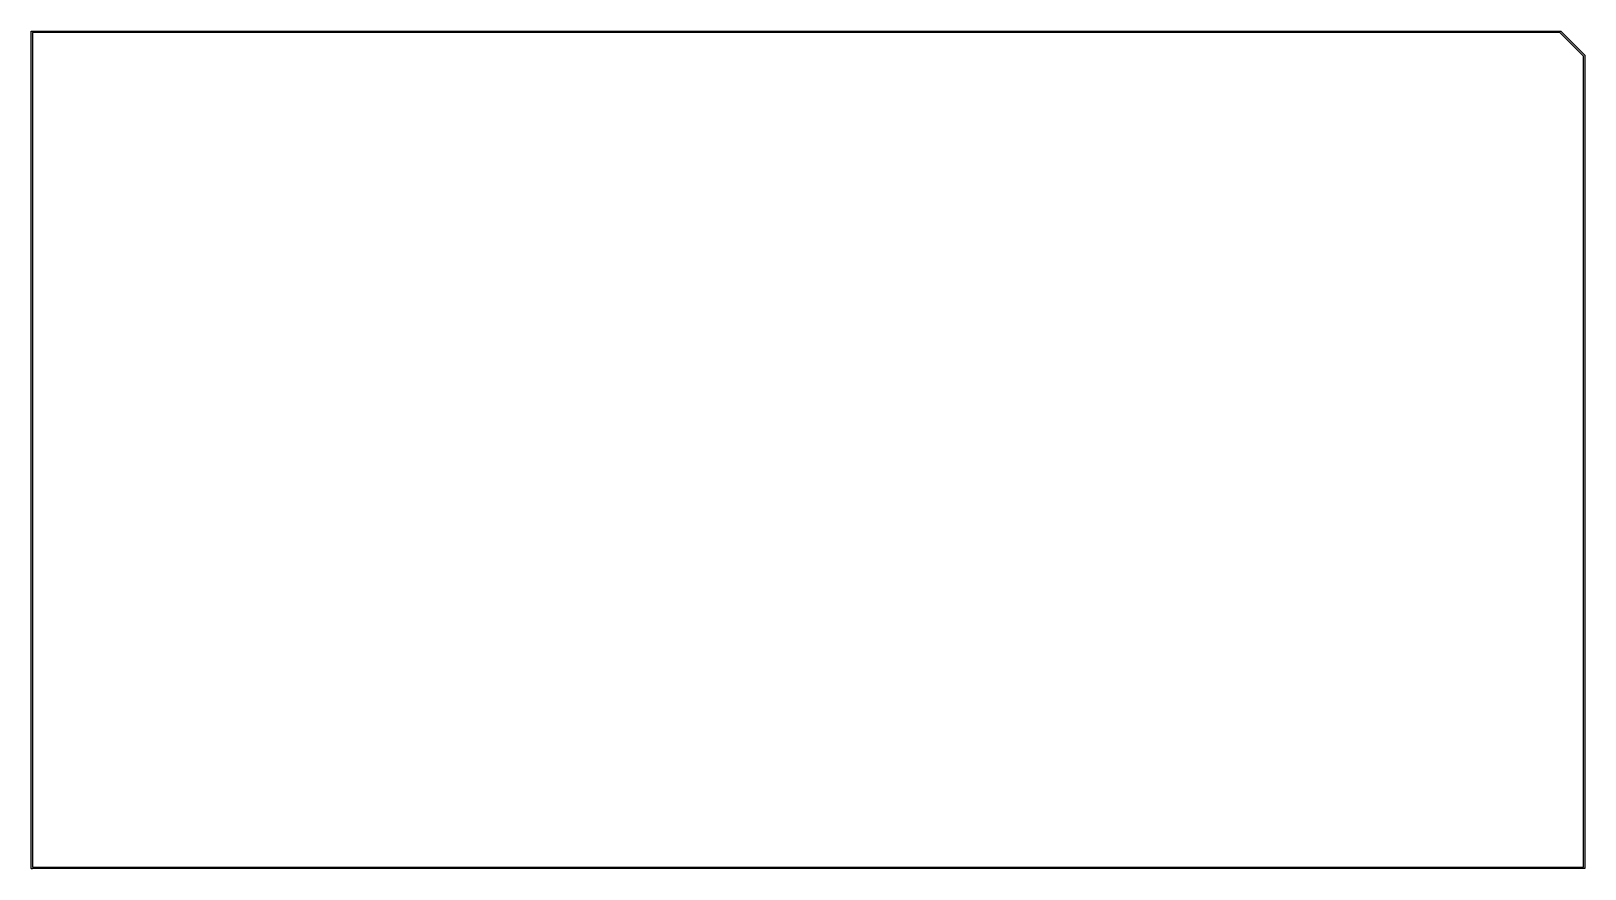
# Model space of a CAD drawing. Extents: x 90.9 to 190, y -113.6 to -60.2.
import ezdxf

# ---------------------------------------------------------------- set-up
doc = ezdxf.new("R2010")
doc.units = 0
doc.header["$MEASUREMENT"] = 0
doc.layers.add('BLACK', color=7, linetype='CONTINUOUS')

msp = doc.modelspace()

# ---------------------------------------------------------------- linework, layer by layer
at = {"layer": 'Black'}
for p, q in [((90.89, -60.27), (90.8908, -60.2657)), ((90.89, -113.58), (90.89, -60.27)), ((90.8908, -60.2613), (90.8923, -60.2572)), ((90.8908, -60.2657), (90.8908, -60.2613)), ((90.8923, -60.2572), (90.893, -60.2529)), ((90.893, -60.2529), (90.8952, -60.2491)), ((90.8952, -60.2491), (90.8967, -60.245)), ((90.8967, -60.245), (90.8995, -60.2416)), ((90.8995, -60.2416), (90.9017, -60.2379)), ((90.9017, -60.2379), (90.905, -60.235)), ((90.905, -60.235), (90.9079, -60.2317)), ((90.9079, -60.2317), (90.9116, -60.2295)), ((90.9116, -60.2295), (90.915, -60.2267)), ((90.915, -60.2267), (90.9191, -60.2252)), ((90.9191, -60.2252), (90.9229, -60.223)), ((90.9229, -60.223), (90.9272, -60.2223)), ((90.9272, -60.2223), (90.9313, -60.2208)), ((90.9313, -60.2208), (90.9357, -60.2208)), ((90.9357, -60.2208), (90.94, -60.22)), ((90.94, -60.22), (90.96, -60.22)), ((90.96, -60.22), (90.965, -60.2209)), ((90.965, -60.2209), (90.97, -60.22)), ((90.97, -60.22), (188.42, -60.22)), ((188.42, -60.32), (90.99, -60.32)), ((90.99, -60.32), (90.99, -113.53)), ((188.42, -60.22), (188.43, -60.22)), ((188.429, -60.32), (188.42, -60.32)), ((189.915, -61.8054), (188.429, -60.32)), ((188.43, -60.22), (188.44, -60.22)), ((188.44, -60.22), (188.45, -60.22)), ((188.45, -60.22), (188.452, -60.2204)), ((188.452, -60.2204), (188.454, -60.2202)), ((188.454, -60.2202), (188.461, -60.2219)), ((188.461, -60.2219), (188.467, -60.223)), ((188.467, -60.223), (188.469, -60.2241)), ((188.469, -60.2241), (188.471, -60.2247)), ((188.471, -60.2247), (188.476, -60.2284)), ((188.476, -60.2284), (188.482, -60.2317)), ((188.482, -60.2317), (188.484, -60.2334)), ((188.484, -60.2334), (188.485, -60.2346)), ((188.485, -60.2346), (189.985, -61.7346)), ((189.92, -61.8107), (189.915, -61.8054)), ((189.915, -61.8054), (189.915, -61.8054)), ((189.92, -113.53), (189.92, -61.8107)), ((189.985, -61.7346), (189.985, -61.7346)), ((189.985, -61.7346), (189.995, -61.7446)), ((189.995, -61.7446), (190.005, -61.7546)), ((190.005, -61.7546), (190.007, -61.7564)), ((190.007, -61.7564), (190.008, -61.7579)), ((190.008, -61.7579), (190.012, -61.7635)), ((190.012, -61.7635), (190.015, -61.7689)), ((190.015, -61.7689), (190.016, -61.771)), ((190.016, -61.771), (190.017, -61.7729)), ((190.017, -61.7729), (190.018, -61.7793)), ((190.018, -61.7793), (190.02, -61.7856)), ((190.02, -61.7856), (190.02, -61.7878)), ((190.02, -61.7878), (190.02, -61.79)), ((190.02, -61.79), (190.02, -113.53)), ((90.89, -113.6), (90.89, -113.58)), ((90.893, -113.617), (90.89, -113.6)), ((90.9017, -113.632), (90.893, -113.617)), ((90.915, -113.643), (90.9017, -113.632)), ((90.9313, -113.649), (90.915, -113.643)), ((90.9487, -113.649), (90.9313, -113.649)), ((90.965, -113.643), (90.9487, -113.649)), ((90.9783, -113.632), (90.965, -113.643)), ((90.9795, -113.63), (90.9783, -113.632)), ((189.97, -113.63), (90.9795, -113.63)), ((90.99, -113.53), (189.92, -113.53)), ((189.974, -113.629), (189.97, -113.63)), ((189.979, -113.629), (189.974, -113.629)), ((189.983, -113.628), (189.979, -113.629)), ((189.987, -113.627), (189.983, -113.628)), ((189.991, -113.625), (189.987, -113.627)), ((189.995, -113.623), (189.991, -113.625)), ((189.998, -113.62), (189.995, -113.623)), ((190.002, -113.618), (189.998, -113.62)), ((190.005, -113.615), (190.002, -113.618)), ((190.008, -113.612), (190.005, -113.615)), ((190.01, -113.608), (190.008, -113.612)), ((190.013, -113.605), (190.01, -113.608)), ((190.015, -113.601), (190.013, -113.605)), ((190.017, -113.597), (190.015, -113.601)), ((190.018, -113.593), (190.017, -113.597)), ((190.019, -113.589), (190.018, -113.593)), ((190.02, -113.58), (190.019, -113.584)), ((190.019, -113.584), (190.019, -113.589)), ((190.02, -113.53), (190.02, -113.54)), ((190.02, -113.54), (190.02, -113.55)), ((190.02, -113.55), (190.02, -113.56)), ((190.02, -113.56), (190.02, -113.58))]:
    msp.add_line(p, q, dxfattribs=at)

doc.saveas('drawing.dxf')
